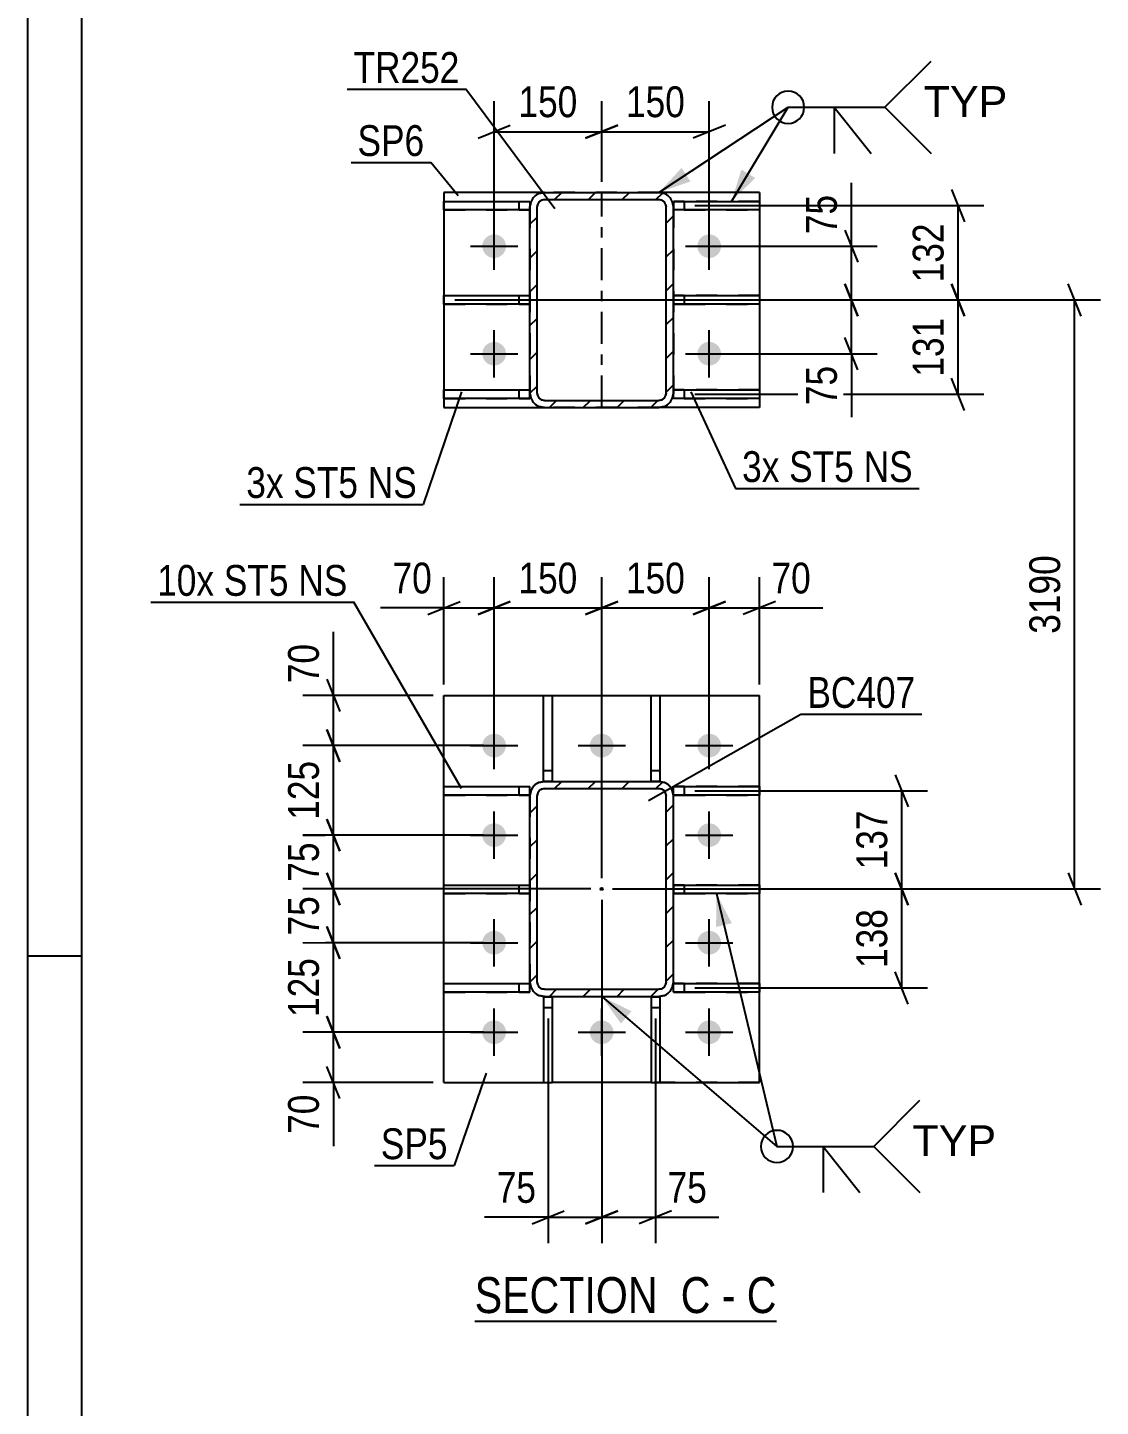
# Model space of a CAD drawing. Header units: millimetres. Extents: x 0 to 841, y 0 to 594.
# Drawn here: x 0 to 99.8, y 256.1 to 384.4 of the extents above; entities that cross this region are included whole.
import ezdxf

# ---------------------------------------------------------------- set-up
doc = ezdxf.new("R2010")
doc.units = ezdxf.units.MM
doc.linetypes.add('DXK_LINE_DOT2', pattern=[3.9198, 1.9599, -1.9599])
doc.linetypes.add('DXK_LINE_DOT3', pattern=[5.9187, 2.979, -0.9799, 0.9799, -0.9799])
doc.styles.add('Arial', font='ARIAL.TTF', dxfattribs={"height": 0.2})
doc.styles.add('Arial Narrow', font='ARIALN.TTF', dxfattribs={"height": 0.2})

# ---------------------------------------------------------------- blocks, each defined once
blk = doc.blocks.new('Unknown-122615941-1135')
at = {"color": 5, "linetype": 'Continuous'}
for p, q in [((0, 594), (0, 0)), ((5, 589), (5, 5)), ((5, 298), (0, 298))]:
    blk.add_line(p, q, dxfattribs=at)
blk = doc.blocks.new('Unknown-122615941-14 - 3399')
at = {"color": 6, "linetype": 'Continuous'}
blk.add_line((41.58, 264.07), (69.65, 264.07), dxfattribs=at)
at = {"color": 0, "linetype": 'Continuous'}
for points in [[(59.69, 264.82), (59.69, 268.32), (41.58, 268.32), (41.58, 264.82)], [(63.5, 264.82), (63.5, 268.32), (60.74, 268.32), (60.74, 264.82)], [(65.83, 264.82), (65.83, 268.32), (64.55, 268.32), (64.55, 264.82)], [(69.65, 264.82), (69.65, 268.32), (66.88, 268.32), (66.88, 264.82)]]:
    blk.add_wipeout(points, dxfattribs=at)
at = {"color": 7, "linetype": 'Continuous', "style": 'Arial Narrow'}
for s, p in [('SECTION ', (41.58, 264.82)), ('C', (60.74, 264.82)), ('C', (66.88, 264.82)), ('-', (64.55, 264.82))]:
    blk.add_text(s, height=3.34, dxfattribs=at).set_placement(p)
blk = doc.blocks.new('Part-122615941-3425 - 3399')
at = {"color": 2, "linetype": 'Continuous'}
for p, q in [((60.06, 295.45), (60.06, 295.45)), ((60.06, 295.45), (68.06, 295.45)), ((60.06, 294.65), (60.06, 295.45)), ((68.06, 295.45), (68.06, 294.65)), ((68.06, 294.65), (60.06, 294.65))]:
    blk.add_line(p, q, dxfattribs=at)
at = {"color": 7, "linetype": 'DXK_LINE_DOT2'}
for p, q in [((61.06, 295.45), (60.06, 295.45)), ((68.06, 295.45), (61.06, 295.45)), ((61.06, 295.45), (61.06, 294.65)), ((60.06, 294.65), (60.06, 294.65)), ((60.06, 294.65), (61.06, 294.65)), ((61.06, 294.65), (68.06, 294.65))]:
    blk.add_line(p, q, dxfattribs=at)
blk = doc.blocks.new('Part-122615941-3539 - 3399')
at = {"color": 2, "linetype": 'Continuous'}
for p, q in [((47.99, 322.26), (48.79, 322.26)), ((47.99, 314.26), (47.99, 322.26)), ((48.79, 322.26), (48.79, 314.26)), ((47.99, 314.26), (48.06, 314.26)), ((47.99, 314.26), (47.99, 314.26))]:
    blk.add_line(p, q, dxfattribs=at)
at = {"color": 7, "linetype": 'DXK_LINE_DOT2'}
for p, q in [((47.99, 315.26), (48.79, 315.26)), ((48.79, 314.26), (47.99, 314.26)), ((47.99, 314.26), (47.99, 314.26)), ((48.06, 314.26), (48.79, 314.26)), ((48.79, 314.26), (48.79, 314.26)), ((48.79, 314.26), (48.79, 314.26))]:
    blk.add_line(p, q, dxfattribs=at)
blk = doc.blocks.new('Part-122615941-3475 - 3399')
at = {"color": 2, "linetype": 'Continuous'}
for p, q in [((47.99, 294.22), (47.99, 294.22)), ((47.99, 294.22), (47.99, 286.22)), ((47.99, 294.22), (48.79, 294.22)), ((48.79, 294.22), (48.79, 294.22)), ((48.79, 294.22), (48.79, 286.22)), ((48.79, 286.22), (47.99, 286.22))]:
    blk.add_line(p, q, dxfattribs=at)
at = {"color": 7, "linetype": 'DXK_LINE_DOT2'}
for p, q in [((47.99, 294.22), (48.79, 294.22)), ((47.99, 293.22), (48.79, 293.22))]:
    blk.add_line(p, q, dxfattribs=at)
blk = doc.blocks.new('Part-122615941-3420 - 3399')
at = {"color": 2, "linetype": 'Continuous'}
for p, q in [((60.06, 304.62), (68.06, 304.62)), ((68.06, 304.62), (68.06, 303.82)), ((68.06, 303.82), (60.06, 303.82))]:
    blk.add_line(p, q, dxfattribs=at)
at = {"color": 7, "linetype": 'DXK_LINE_DOT2'}
for p, q in [((61.06, 304.62), (60.06, 304.62)), ((60.06, 304.62), (60.06, 304.62)), ((60.06, 304.62), (60.06, 303.82)), ((68.06, 304.62), (61.06, 304.62)), ((61.06, 304.62), (61.06, 303.82)), ((60.06, 303.82), (61.06, 303.82)), ((61.06, 303.82), (68.06, 303.82))]:
    blk.add_line(p, q, dxfattribs=at)
blk = doc.blocks.new('Part-122615941-3470 - 3399')
at = {"color": 2, "linetype": 'Continuous'}
for p, q in [((38.72, 303.82), (38.72, 304.62)), ((38.72, 304.62), (46.72, 304.62)), ((46.72, 303.82), (38.72, 303.82))]:
    blk.add_line(p, q, dxfattribs=at)
at = {"color": 7, "linetype": 'DXK_LINE_DOT2'}
for p, q in [((38.72, 304.62), (45.72, 304.62)), ((45.72, 303.82), (45.72, 304.62)), ((45.72, 304.62), (46.72, 304.62)), ((46.72, 303.82), (46.72, 304.62)), ((38.72, 303.82), (45.72, 303.82)), ((45.72, 303.82), (46.72, 303.82)), ((46.72, 303.82), (46.72, 303.82))]:
    blk.add_line(p, q, dxfattribs=at)
blk = doc.blocks.new('Part-122615941-3410 - 3399')
at = {"linetype": 'Continuous'}
h = blk.add_hatch(dxfattribs=at)
h.set_pattern_fill('', scale=0.7, style=0, pattern_type=0)
h.set_pattern_definition([(45, (46.7244, 350.3612), (-1.57154, 1.57154), [])])
h.paths.add_polyline_path([(46.72, 367.69), (46.72, 350.36), (46.83, 349.85), (47.11, 349.42), (47.55, 349.13), (48.06, 349.03), (58.72, 349.03), (59.23, 349.13), (59.67, 349.42), (59.96, 349.85), (60.06, 350.36), (60.06, 367.69), (59.96, 368.2), (59.67, 368.64), (59.23, 368.93), (58.72, 369.03), (48.06, 369.03), (47.55, 368.93), (47.11, 368.64), (46.83, 368.2)])
h.paths.add_polyline_path([(47.59, 368.17), (47.8, 368.31), (48.06, 368.36), (58.72, 368.36), (58.98, 368.31), (59.2, 368.17), (59.34, 367.95), (59.39, 367.69), (59.39, 350.36), (59.34, 350.11), (59.2, 349.89), (58.98, 349.75), (58.72, 349.69), (48.06, 349.69), (47.8, 349.75), (47.59, 349.89), (47.44, 350.11), (47.39, 350.36), (47.39, 367.69), (47.44, 367.95)])
at = {"color": 7, "linetype": 'DXK_LINE_DOT2'}
for p, q in [((46.72, 367.69), (46.83, 368.2)), ((47.55, 368.93), (48.06, 369.03)), ((48.06, 368.36), (47.8, 368.31)), ((48.06, 369.03), (58.72, 369.03)), ((48.06, 368.36), (58.72, 368.36)), ((58.72, 369.03), (59.23, 368.93)), ((58.98, 368.31), (58.72, 368.36)), ((59.96, 368.2), (60.06, 367.69)), ((46.72, 367.69), (46.72, 350.36)), ((47.44, 367.95), (47.39, 367.69)), ((47.39, 350.36), (47.39, 367.69)), ((59.39, 367.69), (59.34, 367.95)), ((59.39, 350.36), (59.39, 367.69)), ((60.06, 367.69), (60.06, 350.36)), ((46.83, 349.85), (46.72, 350.36)), ((47.39, 350.36), (47.44, 350.11)), ((59.34, 350.11), (59.39, 350.36)), ((60.06, 350.36), (59.96, 349.85)), ((48.06, 349.03), (47.55, 349.13)), ((47.8, 349.75), (48.06, 349.69)), ((48.06, 349.69), (58.72, 349.69)), ((48.06, 349.03), (58.72, 349.03)), ((58.72, 349.69), (58.98, 349.75)), ((59.23, 349.13), (58.72, 349.03))]:
    blk.add_line(p, q, dxfattribs=at)
at = {"color": 2, "linetype": 'Continuous'}
for p, q in [((46.83, 368.2), (46.72, 367.69)), ((48.06, 369.03), (47.55, 368.93)), ((47.8, 368.31), (48.06, 368.36)), ((48.06, 369.03), (58.72, 369.03)), ((48.06, 368.36), (58.72, 368.36)), ((59.23, 368.93), (58.72, 369.03)), ((58.72, 368.36), (58.98, 368.31)), ((60.06, 367.69), (59.96, 368.2)), ((46.72, 350.36), (46.72, 367.69)), ((47.39, 367.69), (47.44, 367.95)), ((47.39, 350.36), (47.39, 367.69)), ((59.34, 367.95), (59.39, 367.69)), ((59.39, 350.36), (59.39, 367.69)), ((60.06, 350.36), (60.06, 367.69)), ((46.72, 350.36), (46.83, 349.85)), ((47.44, 350.11), (47.39, 350.36)), ((59.39, 350.36), (59.34, 350.11)), ((59.96, 349.85), (60.06, 350.36)), ((47.55, 349.13), (48.06, 349.03)), ((48.06, 349.69), (47.8, 349.75)), ((48.06, 349.69), (58.72, 349.69)), ((48.06, 349.03), (58.72, 349.03)), ((58.98, 349.75), (58.72, 349.69)), ((58.72, 349.03), (59.23, 349.13))]:
    blk.add_line(p, q, dxfattribs=at)
at = {"color": 7, "linetype": 'DXK_LINE_DOT3'}
for p, q in [((53.39, 349.03), (53.39, 369.03)), ((43.39, 359.03), (63.39, 359.03))]:
    blk.add_line(p, q, dxfattribs=at)
at = {"color": 7, "linetype": 'DXK_LINE_DOT2'}
for centre, radius, start, end in [((48.06, 367.69), 1.33, 112.5, 157.5), ((48.06, 367.69), 0.667, 112.5, 157.5), ((58.72, 367.69), 0.667, 22.5, 67.5), ((58.72, 367.69), 1.33, 22.5, 67.5), ((48.06, 350.36), 0.667, 202.5, 247.5), ((58.72, 350.36), 0.667, 292.5, 337.5), ((48.06, 350.36), 1.33, 202.5, 247.5), ((58.72, 350.36), 1.33, 292.5, 337.5)]:
    blk.add_arc(centre, radius, start, end, dxfattribs=at)
at = {"color": 2, "linetype": 'Continuous'}
for centre, radius, start, end in [((48.06, 367.69), 1.33, 112.5, 157.5), ((48.06, 367.69), 0.667, 112.5, 157.5), ((58.72, 367.69), 0.667, 22.5, 67.5), ((58.72, 367.69), 1.33, 22.5, 67.5), ((48.06, 350.36), 0.667, 202.5, 247.5), ((58.72, 350.36), 0.667, 292.5, 337.5), ((48.06, 350.36), 1.33, 202.5, 247.5), ((58.72, 350.36), 1.33, 292.5, 337.5)]:
    blk.add_arc(centre, radius, start, end, dxfattribs=at)
blk = doc.blocks.new('Part-122615941-3415 - 3399')
at = {"linetype": 'Continuous'}
h = blk.add_hatch(dxfattribs=at)
h.set_pattern_fill('', scale=0.7, style=0, pattern_type=0)
h.set_pattern_definition([(45, (46.7244, 295.5947), (-1.57154, 1.57154), [])])
h.paths.add_polyline_path([(46.72, 312.93), (46.72, 295.59), (46.83, 295.08), (47.11, 294.65), (47.55, 294.36), (48.06, 294.26), (58.72, 294.26), (59.23, 294.36), (59.67, 294.65), (59.96, 295.08), (60.06, 295.59), (60.06, 312.93), (59.96, 313.44), (59.67, 313.87), (59.23, 314.16), (58.72, 314.26), (48.06, 314.26), (47.55, 314.16), (47.11, 313.87), (46.83, 313.44)])
h.paths.add_polyline_path([(47.59, 313.4), (47.8, 313.54), (48.06, 313.59), (58.72, 313.59), (58.98, 313.54), (59.2, 313.4), (59.34, 313.18), (59.39, 312.93), (59.39, 295.59), (59.34, 295.34), (59.2, 295.12), (58.98, 294.98), (58.72, 294.93), (48.06, 294.93), (47.8, 294.98), (47.59, 295.12), (47.44, 295.34), (47.39, 295.59), (47.39, 312.93), (47.44, 313.18)])
blk.add_hatch(color=30, dxfattribs=at).paths.add_polyline_path([(53.39, 304.16, -1), (53.39, 304.36, -1)])
at = {"color": 7, "linetype": 'DXK_LINE_DOT2'}
for p, q in [((47.55, 314.16), (48.06, 314.26)), ((48.06, 314.26), (58.72, 314.26)), ((58.72, 314.26), (59.23, 314.16)), ((46.72, 312.93), (46.83, 313.44)), ((46.72, 312.93), (46.72, 295.59)), ((47.44, 313.18), (47.39, 312.93)), ((47.39, 295.59), (47.39, 312.93)), ((48.06, 313.59), (47.8, 313.54)), ((48.06, 313.59), (58.72, 313.59)), ((58.98, 313.54), (58.72, 313.59)), ((59.39, 312.93), (59.34, 313.18)), ((59.39, 295.59), (59.39, 312.93)), ((59.96, 313.44), (60.06, 312.93)), ((60.06, 295.59), (60.06, 312.93)), ((46.83, 295.08), (46.72, 295.59)), ((47.39, 295.59), (47.44, 295.34)), ((47.8, 294.98), (48.06, 294.93)), ((48.06, 294.93), (58.72, 294.93)), ((58.72, 294.93), (58.98, 294.98)), ((59.34, 295.34), (59.39, 295.59)), ((60.06, 295.59), (59.96, 295.08)), ((48.06, 294.26), (47.55, 294.36)), ((48.06, 294.26), (58.72, 294.26)), ((59.23, 294.36), (58.72, 294.26))]:
    blk.add_line(p, q, dxfattribs=at)
at = {"color": 2, "linetype": 'Continuous'}
for p, q in [((48.06, 314.26), (47.55, 314.16)), ((48.06, 314.26), (48.06, 314.26)), ((48.06, 314.26), (58.72, 314.26)), ((58.72, 314.26), (58.72, 314.26)), ((59.23, 314.16), (58.72, 314.26)), ((46.83, 313.44), (46.72, 312.93)), ((46.72, 312.93), (46.72, 312.93)), ((46.72, 295.59), (46.72, 312.93)), ((47.39, 312.93), (47.44, 313.18)), ((47.39, 312.93), (47.39, 312.93)), ((47.39, 295.59), (47.39, 312.93)), ((47.8, 313.54), (48.06, 313.59)), ((48.06, 313.59), (48.06, 313.59)), ((48.06, 313.59), (58.72, 313.59)), ((58.72, 313.59), (58.72, 313.59)), ((58.72, 313.59), (58.98, 313.54)), ((59.34, 313.18), (59.39, 312.93)), ((59.39, 312.93), (59.39, 312.93)), ((59.39, 295.59), (59.39, 312.93)), ((60.06, 312.93), (59.96, 313.44)), ((60.06, 312.93), (60.06, 312.93)), ((60.06, 295.59), (60.06, 312.93)), ((46.72, 295.59), (46.72, 295.59)), ((46.72, 295.59), (46.83, 295.08)), ((47.39, 295.59), (47.39, 295.59)), ((47.44, 295.34), (47.39, 295.59)), ((48.06, 294.93), (47.8, 294.98)), ((48.06, 294.93), (48.06, 294.93)), ((48.06, 294.93), (58.72, 294.93)), ((58.98, 294.98), (58.72, 294.93)), ((58.72, 294.93), (58.72, 294.93)), ((59.39, 295.59), (59.34, 295.34)), ((59.39, 295.59), (59.39, 295.59)), ((59.96, 295.08), (60.06, 295.59)), ((60.06, 295.59), (60.06, 295.59)), ((47.55, 294.36), (48.06, 294.26)), ((48.06, 294.26), (48.06, 294.26)), ((48.06, 294.26), (58.72, 294.26)), ((58.72, 294.26), (59.23, 294.36)), ((58.72, 294.26), (58.72, 294.26))]:
    blk.add_line(p, q, dxfattribs=at)
at = {"color": 7, "linetype": 'DXK_LINE_DOT3'}
blk.add_line((53.39, 304.26), (53.39, 304.26), dxfattribs=at)
at = {"color": 30, "linetype": 'DXK_LINE_DOT3'}
blk.add_line((53.39, 304.26), (53.39, 304.26), dxfattribs=at)
at = {"color": 30, "linetype": 'Continuous'}
blk.add_circle((53.39, 304.26), 0.1, dxfattribs=at)
at = {"color": 7, "linetype": 'DXK_LINE_DOT2'}
for centre, radius, start, end in [((48.06, 312.93), 1.33, 112.5, 157.5), ((58.72, 312.93), 1.33, 22.5, 67.5), ((48.06, 312.93), 0.667, 112.5, 157.5), ((58.72, 312.93), 0.667, 22.5, 67.5), ((48.06, 295.59), 1.33, 202.5, 247.5), ((48.06, 295.59), 0.667, 202.5, 247.5), ((58.72, 295.59), 0.667, 292.5, 337.5), ((58.72, 295.59), 1.33, 292.5, 337.5)]:
    blk.add_arc(centre, radius, start, end, dxfattribs=at)
at = {"color": 2, "linetype": 'Continuous'}
for centre, radius, start, end in [((48.06, 312.93), 1.33, 112.5, 157.5), ((58.72, 312.93), 1.33, 22.5, 67.5), ((48.06, 312.93), 0.667, 112.5, 157.5), ((58.72, 312.93), 0.667, 22.5, 67.5), ((48.06, 295.59), 1.33, 202.5, 247.5), ((48.06, 295.59), 0.667, 202.5, 247.5), ((58.72, 295.59), 0.667, 292.5, 337.5), ((58.72, 295.59), 1.33, 292.5, 337.5)]:
    blk.add_arc(centre, radius, start, end, dxfattribs=at)
blk = doc.blocks.new('Part-122615941-3436 - 3399')
at = {"color": 2, "linetype": 'Continuous'}
for p, q in [((38.72, 286.26), (38.72, 322.26)), ((38.72, 322.26), (68.06, 322.26)), ((68.06, 286.26), (68.06, 322.26)), ((38.72, 286.26), (47.99, 286.26)), ((57.99, 286.26), (48.79, 286.26)), ((58.79, 286.26), (68.06, 286.26))]:
    blk.add_line(p, q, dxfattribs=at)
at = {"color": 7, "linetype": 'DXK_LINE_DOT2'}
for p, q in [((47.99, 286.26), (48.79, 286.26)), ((68.06, 286.26), (57.99, 286.26))]:
    blk.add_line(p, q, dxfattribs=at)
blk = doc.blocks.new('Part-122615941-3441 - 3399')
at = {"color": 2, "linetype": 'Continuous'}
for p, q in [((48.06, 369.03), (38.72, 369.03)), ((38.72, 369.03), (38.72, 349.03)), ((68.06, 369.03), (58.72, 369.03)), ((68.06, 369.03), (68.06, 349.03)), ((38.72, 349.03), (48.06, 349.03)), ((68.06, 349.03), (58.72, 349.03))]:
    blk.add_line(p, q, dxfattribs=at)
at = {"color": 7, "linetype": 'DXK_LINE_DOT2'}
for p, q in [((58.72, 369.03), (48.06, 369.03)), ((58.72, 349.03), (48.06, 349.03))]:
    blk.add_line(p, q, dxfattribs=at)
blk = doc.blocks.new('Part-122615941-3465 - 3399')
at = {"color": 2, "linetype": 'Continuous'}
for p, q in [((60.06, 313.78), (60.06, 313.78)), ((60.06, 313.78), (68.06, 313.78)), ((60.06, 312.98), (60.06, 313.78)), ((68.06, 312.98), (60.06, 312.98)), ((68.06, 313.78), (68.06, 312.98))]:
    blk.add_line(p, q, dxfattribs=at)
at = {"color": 7, "linetype": 'DXK_LINE_DOT2'}
for p, q in [((61.06, 313.78), (60.06, 313.78)), ((60.06, 312.98), (60.06, 312.98)), ((60.06, 312.98), (61.06, 312.98)), ((68.06, 313.78), (61.06, 313.78)), ((61.06, 313.78), (61.06, 312.98)), ((61.06, 312.98), (68.06, 312.98))]:
    blk.add_line(p, q, dxfattribs=at)
blk = doc.blocks.new('Part-122615941-3544 - 3399')
at = {"color": 2, "linetype": 'Continuous'}
for p, q in [((57.99, 322.26), (58.79, 322.26)), ((57.99, 314.26), (57.99, 322.26)), ((58.79, 322.26), (58.79, 314.26)), ((58.79, 314.26), (58.72, 314.26)), ((58.79, 314.26), (58.79, 314.26))]:
    blk.add_line(p, q, dxfattribs=at)
at = {"color": 7, "linetype": 'DXK_LINE_DOT2'}
for p, q in [((57.99, 315.26), (58.79, 315.26)), ((58.72, 314.26), (57.99, 314.26)), ((58.79, 314.26), (57.99, 314.26)), ((57.99, 314.26), (57.99, 314.26)), ((57.99, 314.26), (57.99, 314.26)), ((58.79, 314.26), (58.79, 314.26))]:
    blk.add_line(p, q, dxfattribs=at)
blk = doc.blocks.new('Part-122615941-3480 - 3399')
at = {"color": 2, "linetype": 'Continuous'}
for p, q in [((57.99, 294.22), (57.99, 294.22)), ((57.99, 294.22), (57.99, 286.22)), ((57.99, 294.22), (58.79, 294.22)), ((58.79, 294.22), (58.79, 294.22)), ((58.79, 294.22), (58.79, 286.22)), ((58.79, 286.22), (57.99, 286.22))]:
    blk.add_line(p, q, dxfattribs=at)
at = {"color": 7, "linetype": 'DXK_LINE_DOT2'}
for p, q in [((57.99, 294.22), (58.79, 294.22)), ((57.99, 293.22), (58.79, 293.22))]:
    blk.add_line(p, q, dxfattribs=at)
blk = doc.blocks.new('Part-122615941-3554 - 3399')
at = {"color": 2, "linetype": 'Continuous'}
for p, q in [((38.72, 312.98), (38.72, 313.78)), ((38.72, 313.78), (46.72, 313.78)), ((46.72, 312.98), (38.72, 312.98)), ((46.72, 312.98), (46.72, 313.78)), ((46.72, 312.98), (46.72, 312.98))]:
    blk.add_line(p, q, dxfattribs=at)
at = {"color": 7, "linetype": 'DXK_LINE_DOT2'}
for p, q in [((38.72, 313.78), (45.72, 313.78)), ((38.72, 312.98), (45.72, 312.98)), ((45.72, 312.98), (45.72, 313.78)), ((45.72, 313.78), (46.72, 313.78)), ((45.72, 312.98), (46.72, 312.98)), ((46.72, 312.98), (46.72, 312.98))]:
    blk.add_line(p, q, dxfattribs=at)
blk = doc.blocks.new('Bolt-122615941-3490 - 3399')
at = {"linetype": 'Continuous'}
for points in [[(42.29, 317.59, -1), (44.49, 317.59, -1)], [(52.29, 317.59, -1), (54.49, 317.59, -1)], [(62.29, 317.59, -1), (64.49, 317.59, -1)], [(42.29, 309.26, -1), (44.49, 309.26, -1)], [(62.29, 309.26, -1), (64.49, 309.26, -1)], [(42.29, 299.26, -1), (44.49, 299.26, -1)], [(62.29, 299.26, -1), (64.49, 299.26, -1)], [(42.29, 290.93, -1), (44.49, 290.93, -1)], [(52.29, 290.93, -1), (54.49, 290.93, -1)], [(62.29, 290.93, -1), (64.49, 290.93, -1)]]:
    blk.add_hatch(color=1, dxfattribs=at).paths.add_polyline_path(points)
at = {"color": 1, "linetype": 'Continuous'}
for p, q in [((43.39, 315.39), (43.39, 319.79)), ((53.39, 315.39), (53.39, 319.79)), ((63.39, 315.39), (63.39, 319.79)), ((41.19, 317.59), (45.59, 317.59)), ((51.19, 317.59), (55.59, 317.59)), ((61.19, 317.59), (65.59, 317.59)), ((43.39, 307.06), (43.39, 311.46)), ((63.39, 307.06), (63.39, 311.46)), ((41.19, 309.26), (45.59, 309.26)), ((61.19, 309.26), (65.59, 309.26)), ((43.39, 297.06), (43.39, 301.46)), ((63.39, 297.06), (63.39, 301.46)), ((41.19, 299.26), (45.59, 299.26)), ((61.19, 299.26), (65.59, 299.26)), ((43.39, 288.73), (43.39, 293.13)), ((53.39, 288.73), (53.39, 293.13)), ((63.39, 288.73), (63.39, 293.13)), ((41.19, 290.93), (45.59, 290.93)), ((51.19, 290.93), (55.59, 290.93)), ((61.19, 290.93), (65.59, 290.93))]:
    blk.add_line(p, q, dxfattribs=at)
blk = doc.blocks.new('Bolt-122615941-3491 - 3399')
at = {"linetype": 'Continuous'}
for points in [[(42.29, 364.03, -1), (44.49, 364.03, -1)], [(62.29, 364.03, -1), (64.49, 364.03, -1)], [(42.29, 354.03, -1), (44.49, 354.03, -1)], [(62.29, 354.03, -1), (64.49, 354.03, -1)]]:
    blk.add_hatch(color=1, dxfattribs=at).paths.add_polyline_path(points)
at = {"color": 1, "linetype": 'Continuous'}
for p, q in [((43.39, 361.83), (43.39, 366.23)), ((63.39, 361.83), (63.39, 366.23)), ((41.19, 364.03), (45.59, 364.03)), ((61.19, 364.03), (65.59, 364.03)), ((43.39, 351.83), (43.39, 356.23)), ((63.39, 351.83), (63.39, 356.23)), ((41.19, 354.03), (45.59, 354.03)), ((61.19, 354.03), (65.59, 354.03))]:
    blk.add_line(p, q, dxfattribs=at)
blk = doc.blocks.new('Part-122615941-3498 - 3399')
at = {"color": 2, "linetype": 'Continuous'}
for p, q in [((60.06, 350.66), (68.06, 350.66)), ((60.06, 349.86), (60.06, 350.36)), ((68.06, 350.66), (68.06, 349.86)), ((68.06, 349.86), (60.06, 349.86))]:
    blk.add_line(p, q, dxfattribs=at)
at = {"color": 7, "linetype": 'DXK_LINE_DOT2'}
for p, q in [((61.06, 350.66), (60.06, 350.66)), ((60.06, 350.66), (60.06, 350.66)), ((60.06, 350.36), (60.06, 350.66)), ((68.06, 350.66), (61.06, 350.66)), ((61.06, 350.66), (61.06, 349.86)), ((61.06, 349.86), (60.06, 349.86)), ((61.06, 349.86), (68.06, 349.86))]:
    blk.add_line(p, q, dxfattribs=at)
blk = doc.blocks.new('Part-122615941-3503 - 3399')
at = {"color": 2, "linetype": 'Continuous'}
for p, q in [((60.06, 368.2), (60.06, 368.2)), ((60.06, 368.2), (68.06, 368.2)), ((60.06, 368.2), (60.06, 367.69)), ((68.06, 368.2), (68.06, 367.4)), ((68.06, 367.4), (60.06, 367.4))]:
    blk.add_line(p, q, dxfattribs=at)
at = {"color": 7, "linetype": 'DXK_LINE_DOT2'}
for p, q in [((61.06, 368.2), (60.06, 368.2)), ((68.06, 368.2), (61.06, 368.2)), ((61.06, 368.2), (61.06, 367.4)), ((60.06, 367.4), (60.06, 367.69)), ((61.06, 367.4), (60.06, 367.4)), ((61.06, 367.4), (68.06, 367.4))]:
    blk.add_line(p, q, dxfattribs=at)
blk = doc.blocks.new('Part-122615941-3508 - 3399')
at = {"color": 2, "linetype": 'Continuous'}
for p, q in [((60.06, 359.43), (68.06, 359.43)), ((68.06, 359.43), (68.06, 358.63)), ((68.06, 358.63), (60.06, 358.63))]:
    blk.add_line(p, q, dxfattribs=at)
at = {"color": 7, "linetype": 'DXK_LINE_DOT2'}
for p, q in [((61.06, 359.43), (60.06, 359.43)), ((60.06, 359.43), (60.06, 359.43)), ((60.06, 359.43), (60.06, 358.63)), ((68.06, 359.43), (61.06, 359.43)), ((61.06, 359.43), (61.06, 358.63)), ((60.06, 358.63), (61.06, 358.63)), ((61.06, 358.63), (68.06, 358.63))]:
    blk.add_line(p, q, dxfattribs=at)
blk = doc.blocks.new('Part-122615941-3513 - 3399')
at = {"color": 2, "linetype": 'Continuous'}
for p, q in [((38.72, 349.86), (38.72, 350.66)), ((38.72, 350.66), (46.72, 350.66)), ((46.72, 349.86), (46.72, 350.36)), ((46.72, 349.86), (38.72, 349.86)), ((46.72, 349.86), (46.72, 349.86))]:
    blk.add_line(p, q, dxfattribs=at)
at = {"color": 7, "linetype": 'DXK_LINE_DOT2'}
for p, q in [((38.72, 350.66), (45.72, 350.66)), ((45.72, 349.86), (45.72, 350.66)), ((45.72, 350.66), (46.72, 350.66)), ((46.72, 350.36), (46.72, 350.66)), ((38.72, 349.86), (45.72, 349.86)), ((45.72, 349.86), (46.72, 349.86)), ((46.72, 349.86), (46.72, 349.86))]:
    blk.add_line(p, q, dxfattribs=at)
blk = doc.blocks.new('Part-122615941-3518 - 3399')
at = {"color": 2, "linetype": 'Continuous'}
for p, q in [((38.72, 367.4), (38.72, 368.2)), ((38.72, 368.2), (46.72, 368.2)), ((46.72, 368.2), (46.72, 367.69)), ((46.72, 367.4), (38.72, 367.4))]:
    blk.add_line(p, q, dxfattribs=at)
at = {"color": 7, "linetype": 'DXK_LINE_DOT2'}
for p, q in [((38.72, 368.2), (45.72, 368.2)), ((45.72, 367.4), (45.72, 368.2)), ((45.72, 368.2), (46.72, 368.2)), ((38.72, 367.4), (45.72, 367.4)), ((45.72, 367.4), (46.72, 367.4)), ((46.72, 367.69), (46.72, 367.4)), ((46.72, 367.4), (46.72, 367.4))]:
    blk.add_line(p, q, dxfattribs=at)
blk = doc.blocks.new('Part-122615941-3523 - 3399')
at = {"color": 2, "linetype": 'Continuous'}
for p, q in [((38.72, 358.63), (38.72, 359.43)), ((38.72, 359.43), (46.72, 359.43)), ((46.72, 358.63), (38.72, 358.63))]:
    blk.add_line(p, q, dxfattribs=at)
at = {"color": 7, "linetype": 'DXK_LINE_DOT2'}
for p, q in [((38.72, 359.43), (45.72, 359.43)), ((45.72, 358.63), (45.72, 359.43)), ((45.72, 359.43), (46.72, 359.43)), ((46.72, 359.43), (46.72, 358.63)), ((38.72, 358.63), (45.72, 358.63)), ((45.72, 358.63), (46.72, 358.63)), ((46.72, 358.63), (46.72, 358.63))]:
    blk.add_line(p, q, dxfattribs=at)
blk = doc.blocks.new('Part-122615941-3549 - 3399')
at = {"color": 2, "linetype": 'Continuous'}
for p, q in [((38.72, 294.65), (38.72, 295.45)), ((38.72, 295.45), (46.72, 295.45)), ((46.72, 294.65), (46.72, 295.45)), ((46.72, 294.65), (38.72, 294.65)), ((46.72, 294.65), (46.72, 294.65))]:
    blk.add_line(p, q, dxfattribs=at)
at = {"color": 7, "linetype": 'DXK_LINE_DOT2'}
for p, q in [((38.72, 295.45), (45.72, 295.45)), ((45.72, 294.65), (45.72, 295.45)), ((45.72, 295.45), (46.72, 295.45)), ((38.72, 294.65), (45.72, 294.65)), ((45.72, 294.65), (46.72, 294.65)), ((46.72, 294.65), (46.72, 294.65))]:
    blk.add_line(p, q, dxfattribs=at)
blk = doc.blocks.new('StraightDimension-122615941-3670 - 3399')
at = {"color": 7, "linetype": 'Continuous'}
for p, q in [((76.61, 364.03), (76.61, 369.93)), ((76.61, 364.03), (76.61, 369.93)), ((76.01, 365.53), (77.21, 362.53)), ((64.39, 364.03), (79.01, 364.03)), ((76.61, 359.03), (76.61, 364.03)), ((77.21, 357.53), (76.01, 360.53)), ((47.72, 359.03), (79.01, 359.03))]:
    blk.add_line(p, q, dxfattribs=at)
at = {"color": 0}
blk.add_wipeout([(75.86, 369.41), (71.66, 369.41), (71.66, 364.55), (75.86, 364.55)], dxfattribs=at)
at = {"color": 3, "style": 'Arial Narrow'}
blk.add_text('75', height=2.863, rotation=90.0002, dxfattribs=at).set_placement((75.26, 365.15))
blk = doc.blocks.new('StraightDimension-122615941-3693 - 3399')
at = {"color": 7, "linetype": 'Continuous'}
for p, q in [((63.39, 318.59), (63.39, 333.24)), ((68.06, 323.26), (68.06, 333.24)), ((61.89, 329.79), (64.89, 330.99)), ((69.56, 330.99), (66.56, 329.79)), ((63.39, 330.39), (68.06, 330.39)), ((68.06, 330.39), (73.96, 330.39)), ((68.06, 330.39), (73.96, 330.39))]:
    blk.add_line(p, q, dxfattribs=at)
at = {"color": 0}
blk.add_wipeout([(73.44, 331.14), (73.44, 335.34), (68.58, 335.34), (68.58, 331.14)], dxfattribs=at)
at = {"color": 3, "style": 'Arial Narrow'}
blk.add_text('70', height=2.863, dxfattribs=at).set_placement((69.18, 331.74))
blk = doc.blocks.new('StraightDimension-122615941-3645 - 3399')
at = {"color": 7, "linetype": 'Continuous'}
for p, q in [((53.39, 370.03), (53.39, 377.53)), ((63.39, 365.03), (63.39, 377.53)), ((51.89, 374.08), (54.89, 375.28)), ((53.39, 374.68), (63.39, 374.68)), ((64.89, 375.28), (61.89, 374.08))]:
    blk.add_line(p, q, dxfattribs=at)
at = {"color": 0}
blk.add_wipeout([(61.73, 375.43), (61.73, 379.63), (55.05, 379.63), (55.05, 375.43)], dxfattribs=at)
at = {"color": 3, "style": 'Arial Narrow'}
blk.add_text('150', height=2.863, dxfattribs=at).set_placement((55.65, 376.03))
blk = doc.blocks.new('StraightDimension-122615941-6298 - 3399')
at = {"color": 7, "linetype": 'Continuous'}
for p, q in [((27.84, 300.76), (29.04, 297.76)), ((42.39, 299.26), (25.59, 299.26)), ((28.44, 290.93), (28.44, 299.26)), ((29.04, 289.43), (27.84, 292.43)), ((42.39, 290.93), (25.59, 290.93))]:
    blk.add_line(p, q, dxfattribs=at)
at = {"color": 0}
blk.add_wipeout([(27.69, 298.44), (23.49, 298.44), (23.49, 291.75), (27.69, 291.75)], dxfattribs=at)
at = {"color": 3, "style": 'Arial Narrow'}
blk.add_text('125', height=2.863, rotation=90.0002, dxfattribs=at).set_placement((27.09, 292.35))
blk = doc.blocks.new('StraightDimension-122615941-6294 - 3399')
at = {"color": 7, "linetype": 'Continuous'}
for p, q in [((28.44, 322.26), (28.44, 328.17)), ((28.44, 322.26), (28.44, 328.17)), ((27.84, 323.76), (29.04, 320.76)), ((37.72, 322.26), (25.59, 322.26)), ((28.44, 317.59), (28.44, 322.26)), ((29.04, 316.09), (27.84, 319.09)), ((42.39, 317.59), (25.59, 317.59))]:
    blk.add_line(p, q, dxfattribs=at)
at = {"color": 0}
blk.add_wipeout([(27.69, 327.64), (23.49, 327.64), (23.49, 322.79), (27.69, 322.79)], dxfattribs=at)
at = {"color": 3, "style": 'Arial Narrow'}
blk.add_text('70', height=2.863, rotation=90.0002, dxfattribs=at).set_placement((27.09, 323.39))
blk = doc.blocks.new('StraightDimension-122615941-6296 - 3399')
at = {"color": 7, "linetype": 'Continuous'}
for p, q in [((27.84, 310.76), (29.04, 307.76)), ((42.39, 309.26), (25.59, 309.26)), ((28.44, 304.26), (28.44, 309.26)), ((29.04, 302.76), (27.84, 305.76)), ((52.39, 304.26), (25.59, 304.26))]:
    blk.add_line(p, q, dxfattribs=at)
at = {"color": 0}
blk.add_wipeout([(27.69, 309.19), (23.49, 309.19), (23.49, 304.33), (27.69, 304.33)], dxfattribs=at)
at = {"color": 3, "style": 'Arial Narrow'}
blk.add_text('75', height=2.863, rotation=90.0002, dxfattribs=at).set_placement((27.09, 304.93))
blk = doc.blocks.new('StraightDimension-122615941-6295 - 3399')
at = {"color": 7, "linetype": 'Continuous'}
for p, q in [((27.84, 319.09), (29.04, 316.09)), ((42.39, 317.59), (25.59, 317.59)), ((28.44, 309.26), (28.44, 317.59)), ((29.04, 307.76), (27.84, 310.76)), ((42.39, 309.26), (25.59, 309.26))]:
    blk.add_line(p, q, dxfattribs=at)
at = {"color": 0}
blk.add_wipeout([(27.69, 316.77), (23.49, 316.77), (23.49, 310.09), (27.69, 310.09)], dxfattribs=at)
at = {"color": 3, "style": 'Arial Narrow'}
blk.add_text('125', height=2.863, rotation=90.0002, dxfattribs=at).set_placement((27.09, 310.69))
blk = doc.blocks.new('StraightDimension-122615941-6297 - 3399')
at = {"color": 7, "linetype": 'Continuous'}
for p, q in [((27.84, 305.76), (29.04, 302.76)), ((52.39, 304.26), (25.59, 304.26)), ((28.44, 299.26), (28.44, 304.26)), ((29.04, 297.76), (27.84, 300.76)), ((42.39, 299.26), (25.59, 299.26))]:
    blk.add_line(p, q, dxfattribs=at)
at = {"color": 0}
blk.add_wipeout([(27.69, 304.19), (23.49, 304.19), (23.49, 299.33), (27.69, 299.33)], dxfattribs=at)
at = {"color": 3, "style": 'Arial Narrow'}
blk.add_text('75', height=2.863, rotation=90.0002, dxfattribs=at).set_placement((27.09, 299.93))
blk = doc.blocks.new('StraightDimension-122615941-3662 - 3399')
at = {"color": 7, "linetype": 'Continuous'}
for p, q in [((85.93, 369.3), (87.13, 366.3)), ((62.06, 367.8), (88.93, 367.8)), ((86.53, 359.03), (86.53, 367.8)), ((87.13, 357.53), (85.93, 360.53)), ((39.72, 359.03), (88.93, 359.03))]:
    blk.add_line(p, q, dxfattribs=at)
at = {"color": 0}
blk.add_wipeout([(85.78, 366.75), (81.58, 366.75), (81.58, 360.07), (85.78, 360.07)], dxfattribs=at)
at = {"color": 3, "style": 'Arial Narrow'}
blk.add_text('132', height=2.863, rotation=90.0002, dxfattribs=at).set_placement((85.18, 360.67))
blk = doc.blocks.new('StraightDimension-122615941-3655 - 3399')
at = {"color": 7, "linetype": 'Continuous'}
for p, q in [((85.93, 360.53), (87.13, 357.53)), ((39.72, 359.03), (88.93, 359.03)), ((86.53, 350.26), (86.53, 359.03)), ((87.13, 348.76), (85.93, 351.76)), ((62.06, 350.26), (88.93, 350.26))]:
    blk.add_line(p, q, dxfattribs=at)
at = {"color": 0}
blk.add_wipeout([(85.78, 357.99), (81.58, 357.99), (81.58, 351.3), (85.78, 351.3)], dxfattribs=at)
at = {"color": 3, "style": 'Arial Narrow'}
blk.add_text('131', height=2.863, rotation=90.0002, dxfattribs=at).set_placement((85.18, 351.9))
blk = doc.blocks.new('StraightDimension-122615941-10681 - 3399')
at = {"color": 7, "linetype": 'Continuous'}
for p, q in [((97.97, 357.53), (96.77, 360.53)), ((61.06, 359.03), (99.77, 359.03)), ((97.37, 304.26), (97.37, 359.03)), ((96.77, 305.76), (97.97, 302.76)), ((54.39, 304.26), (99.77, 304.26))]:
    blk.add_line(p, q, dxfattribs=at)
at = {"color": 0}
blk.add_wipeout([(96.62, 335.9), (92.42, 335.9), (92.42, 327.39), (96.62, 327.39)], dxfattribs=at)
at = {"color": 3, "style": 'Arial Narrow'}
blk.add_text('3190', height=2.863, rotation=90.0002, dxfattribs=at).set_placement((96.02, 327.99))
blk = doc.blocks.new('StraightDimension-122615941-11359 - 3399')
at = {"color": 7, "linetype": 'Continuous'}
for p, q in [((53.39, 303.26), (53.39, 271.32)), ((48.41, 292.22), (48.41, 271.32)), ((48.41, 273.72), (42.5, 273.72)), ((48.41, 273.72), (42.5, 273.72)), ((46.91, 273.12), (49.91, 274.32)), ((48.41, 273.72), (53.39, 273.72)), ((54.89, 274.32), (51.89, 273.12))]:
    blk.add_line(p, q, dxfattribs=at)
at = {"color": 0}
blk.add_wipeout([(47.89, 274.47), (47.89, 278.67), (43.03, 278.67), (43.03, 274.47)], dxfattribs=at)
at = {"color": 3, "style": 'Arial Narrow'}
blk.add_text('75', height=2.863, dxfattribs=at).set_placement((43.63, 275.07))
blk = doc.blocks.new('StraightDimension-122615941-11358 - 3399')
at = {"color": 7, "linetype": 'Continuous'}
for p, q in [((53.39, 303.26), (53.39, 271.32)), ((58.39, 292.22), (58.39, 271.32)), ((51.89, 273.12), (54.89, 274.32)), ((53.39, 273.72), (58.39, 273.72)), ((59.89, 274.32), (56.89, 273.12)), ((58.39, 273.72), (64.3, 273.72)), ((58.39, 273.72), (64.3, 273.72))]:
    blk.add_line(p, q, dxfattribs=at)
at = {"color": 0}
blk.add_wipeout([(63.77, 274.47), (63.77, 278.67), (58.92, 278.67), (58.92, 274.47)], dxfattribs=at)
at = {"color": 3, "style": 'Arial Narrow'}
blk.add_text('75', height=2.863, dxfattribs=at).set_placement((59.52, 275.07))
blk = doc.blocks.new('StraightDimension-122615941-3636 - 3399')
at = {"color": 7, "linetype": 'Continuous'}
for p, q in [((43.39, 365.03), (43.39, 377.53)), ((53.39, 370.03), (53.39, 377.53)), ((41.89, 374.08), (44.89, 375.28)), ((43.39, 374.68), (53.39, 374.68)), ((54.89, 375.28), (51.89, 374.08))]:
    blk.add_line(p, q, dxfattribs=at)
at = {"color": 0}
blk.add_wipeout([(51.73, 375.43), (51.73, 379.63), (45.05, 379.63), (45.05, 375.43)], dxfattribs=at)
at = {"color": 3, "style": 'Arial Narrow'}
blk.add_text('150', height=2.863, dxfattribs=at).set_placement((45.65, 376.03))
blk = doc.blocks.new('StraightDimension-122615941-6299 - 3399')
at = {"color": 7, "linetype": 'Continuous'}
for p, q in [((27.84, 292.43), (29.04, 289.43)), ((42.39, 290.93), (25.59, 290.93)), ((28.44, 286.26), (28.44, 290.93)), ((29.04, 284.76), (27.84, 287.76)), ((37.72, 286.26), (25.59, 286.26)), ((28.44, 286.26), (28.44, 280.35)), ((28.44, 286.26), (28.44, 280.35))]:
    blk.add_line(p, q, dxfattribs=at)
at = {"color": 0}
blk.add_wipeout([(27.69, 285.74), (23.49, 285.74), (23.49, 280.88), (27.69, 280.88)], dxfattribs=at)
at = {"color": 3, "style": 'Arial Narrow'}
blk.add_text('70', height=2.863, rotation=90.0002, dxfattribs=at).set_placement((27.09, 281.48))
blk = doc.blocks.new('StraightDimension-122615941-3681 - 3399')
at = {"color": 7, "linetype": 'Continuous'}
for p, q in [((76.01, 360.53), (77.21, 357.53)), ((47.72, 359.03), (79.01, 359.03)), ((76.61, 354.03), (76.61, 359.03)), ((77.21, 352.53), (76.01, 355.53)), ((64.39, 354.03), (79.01, 354.03)), ((76.61, 354.03), (76.61, 348.12)), ((76.61, 354.03), (76.61, 348.12))]:
    blk.add_line(p, q, dxfattribs=at)
at = {"color": 0}
blk.add_wipeout([(75.86, 353.5), (71.66, 353.5), (71.66, 348.65), (75.86, 348.65)], dxfattribs=at)
at = {"color": 3, "style": 'Arial Narrow'}
blk.add_text('75', height=2.863, rotation=90.0002, dxfattribs=at).set_placement((75.26, 349.25))
blk = doc.blocks.new('StraightDimension-122615941-3703 - 3399')
at = {"color": 7, "linetype": 'Continuous'}
for p, q in [((53.39, 305.26), (53.39, 333.24)), ((63.39, 318.59), (63.39, 333.24)), ((51.89, 329.79), (54.89, 330.99)), ((64.89, 330.99), (61.89, 329.79)), ((53.39, 330.39), (63.39, 330.39))]:
    blk.add_line(p, q, dxfattribs=at)
at = {"color": 0}
blk.add_wipeout([(61.73, 331.14), (61.73, 335.34), (55.05, 335.34), (55.05, 331.14)], dxfattribs=at)
at = {"color": 3, "style": 'Arial Narrow'}
blk.add_text('150', height=2.863, dxfattribs=at).set_placement((55.65, 331.74))
blk = doc.blocks.new('StraightDimension-122615941-3720 - 3399')
at = {"color": 7, "linetype": 'Continuous'}
for p, q in [((43.39, 318.59), (43.39, 333.24)), ((53.39, 305.26), (53.39, 333.24)), ((41.89, 329.79), (44.89, 330.99)), ((54.89, 330.99), (51.89, 329.79)), ((43.39, 330.39), (53.39, 330.39))]:
    blk.add_line(p, q, dxfattribs=at)
at = {"color": 0}
blk.add_wipeout([(51.73, 331.14), (51.73, 335.34), (45.05, 335.34), (45.05, 331.14)], dxfattribs=at)
at = {"color": 3, "style": 'Arial Narrow'}
blk.add_text('150', height=2.863, dxfattribs=at).set_placement((45.65, 331.74))
blk = doc.blocks.new('StraightDimension-122615941-3737 - 3399')
at = {"color": 7, "linetype": 'Continuous'}
for p, q in [((38.72, 323.26), (38.72, 333.24)), ((43.39, 318.59), (43.39, 333.24)), ((37.22, 329.79), (40.22, 330.99)), ((44.89, 330.99), (41.89, 329.79)), ((38.72, 330.39), (32.82, 330.39)), ((38.72, 330.39), (32.82, 330.39)), ((38.72, 330.39), (43.39, 330.39))]:
    blk.add_line(p, q, dxfattribs=at)
at = {"color": 0}
blk.add_wipeout([(38.2, 331.14), (38.2, 335.34), (33.34, 335.34), (33.34, 331.14)], dxfattribs=at)
at = {"color": 3, "style": 'Arial Narrow'}
blk.add_text('70', height=2.863, dxfattribs=at).set_placement((33.94, 331.74))
blk = doc.blocks.new('StraightDimension-122615941-11266 - 3399')
at = {"color": 7, "linetype": 'Continuous'}
for p, q in [((80.69, 314.88), (81.89, 311.88)), ((62.06, 313.38), (83.69, 313.38)), ((81.29, 304.26), (81.29, 313.38)), ((81.89, 302.76), (80.69, 305.76)), ((54.39, 304.26), (83.69, 304.26))]:
    blk.add_line(p, q, dxfattribs=at)
at = {"color": 0}
blk.add_wipeout([(80.54, 312.16), (76.34, 312.16), (76.34, 305.48), (80.54, 305.48)], dxfattribs=at)
at = {"color": 3, "style": 'Arial Narrow'}
blk.add_text('137', height=2.863, rotation=90.0002, dxfattribs=at).set_placement((79.94, 306.08))
blk = doc.blocks.new('StraightDimension-122615941-11267 - 3399')
at = {"color": 7, "linetype": 'Continuous'}
for p, q in [((80.69, 305.76), (81.89, 302.76)), ((54.39, 304.26), (83.69, 304.26)), ((81.29, 295.05), (81.29, 304.26)), ((81.89, 293.55), (80.69, 296.55)), ((62.06, 295.05), (83.69, 295.05))]:
    blk.add_line(p, q, dxfattribs=at)
at = {"color": 0}
blk.add_wipeout([(80.54, 303), (76.34, 303), (76.34, 296.31), (80.54, 296.31)], dxfattribs=at)
at = {"color": 3, "style": 'Arial Narrow'}
blk.add_text('138', height=2.863, rotation=90.0002, dxfattribs=at).set_placement((79.94, 296.91))
blk = doc.blocks.new('Mark-122615941-3411 - 3399')
at = {"color": 0}
blk.add_wipeout([(82.57, 321.1), (82.57, 324.1), (72.52, 324.1), (72.52, 321.1)], dxfattribs=at)
blk.add_wipeout([(82.57, 321.1), (82.57, 324.1), (72.52, 324.1), (72.52, 321.1)], dxfattribs=at)
at = {"color": 30, "linetype": 'Continuous'}
for p, q in [((57.73, 312.48), (71.92, 320.5)), ((71.92, 320.5), (83.17, 320.5))]:
    blk.add_line(p, q, dxfattribs=at)
at = {"color": 3, "style": 'Arial Narrow'}
blk.add_text('BC407', height=2.863, dxfattribs=at).set_placement((72.52, 321.1))
blk = doc.blocks.new('Mark-122615941-3406 - 3399')
at = {"color": 0}
blk.add_wipeout([(40.17, 379.22), (40.17, 382.22), (30.31, 382.22), (30.31, 379.22)], dxfattribs=at)
blk.add_wipeout([(40.17, 379.22), (40.17, 382.22), (30.31, 382.22), (30.31, 379.22)], dxfattribs=at)
at = {"color": 30, "linetype": 'Continuous'}
for p in [(29.71, 378.62), (49.03, 367.51)]:
    blk.add_line(p, (40.77, 378.62), dxfattribs=at)
at = {"color": 3, "style": 'Arial Narrow'}
blk.add_text('TR252', height=2.863, dxfattribs=at).set_placement((30.31, 379.22))
blk = doc.blocks.new('Mark-122615941-3432 - 3399')
at = {"color": 0}
blk.add_wipeout([(39.06, 279.13), (39.06, 282.13), (32.85, 282.13), (32.85, 279.13)], dxfattribs=at)
blk.add_wipeout([(39.06, 279.13), (39.06, 282.13), (32.85, 282.13), (32.85, 279.13)], dxfattribs=at)
at = {"color": 30, "linetype": 'Continuous'}
for p in [(42.64, 287.14), (32.25, 278.53)]:
    blk.add_line(p, (39.66, 278.53), dxfattribs=at)
at = {"color": 3, "style": 'Arial Narrow'}
blk.add_text('SP5', height=2.863, dxfattribs=at).set_placement((32.85, 279.13))
blk = doc.blocks.new('Mark-122615941-3437 - 3399')
at = {"color": 0}
blk.add_wipeout([(36.89, 372.42), (36.89, 375.42), (30.68, 375.42), (30.68, 372.42)], dxfattribs=at)
blk.add_wipeout([(36.89, 372.42), (36.89, 375.42), (30.68, 375.42), (30.68, 372.42)], dxfattribs=at)
at = {"color": 30, "linetype": 'Continuous'}
for p in [(30.08, 371.82), (40.03, 368.71)]:
    blk.add_line(p, (37.49, 371.82), dxfattribs=at)
at = {"color": 3, "style": 'Arial Narrow'}
blk.add_text('SP6', height=2.863, dxfattribs=at).set_placement((30.68, 372.42))
blk = doc.blocks.new('WeldMark-122615941-3817 - 3399')
at = {"linetype": 'Continuous'}
for points in [[(64.03, 300.72), (64.06, 303.82), (65.49, 301.07)], [(55.18, 291.74), (53.39, 294.26), (56.16, 292.88)]]:
    blk.add_hatch(color=30, dxfattribs=at).paths.add_polyline_path(points)
at = {"color": 30, "linetype": 'Continuous'}
for p, q in [((64.06, 303.82), (69.69, 280.31)), ((53.39, 294.26), (69.69, 280.31)), ((69.69, 280.31), (78.69, 280.31))]:
    blk.add_line(p, q, dxfattribs=at)
at = {"color": 3, "linetype": 'Continuous'}
for q in [(77.41, 276.03), (73.98, 276.03)]:
    blk.add_line((73.98, 280.31), q, dxfattribs=at)
for start, end in [(90, 270), (270, 90)]:
    blk.add_arc((69.69, 280.31), 1.5, start, end, dxfattribs=at)
at = {"color": 0, "linetype": 'Continuous'}
blk.add_wipeout([(90.07, 279.41), (90.07, 282.41), (82.29, 282.41), (82.29, 279.41)], dxfattribs=at)
blk.add_wipeout([(90.07, 279.41), (90.07, 282.41), (82.29, 282.41), (82.29, 279.41)], dxfattribs=at)
at = {"color": 3, "linetype": 'Continuous'}
for q in [(82.98, 284.6), (82.98, 276.03)]:
    blk.add_line((78.69, 280.31), q, dxfattribs=at)
at = {"color": 3, "linetype": 'Continuous', "style": 'Arial'}
blk.add_text('TYP', height=2.865, dxfattribs=at).set_placement((82.29, 279.41))
blk = doc.blocks.new('WeldMark-122615941-3838 - 3399')
at = {"linetype": 'Continuous'}
for points in [[(61.64, 370.05), (58.72, 369.03), (60.82, 371.31)], [(67.66, 370.38), (65.47, 368.2), (66.38, 371.15)]]:
    blk.add_hatch(color=30, dxfattribs=at).paths.add_polyline_path(points)
at = {"color": 30, "linetype": 'Continuous'}
for p, q in [((58.72, 369.03), (70.73, 376.95)), ((65.47, 368.2), (70.73, 376.95)), ((70.73, 376.95), (79.73, 376.95))]:
    blk.add_line(p, q, dxfattribs=at)
at = {"color": 3, "linetype": 'Continuous'}
for q in [(78.45, 372.66), (75.02, 372.66)]:
    blk.add_line((75.02, 376.95), q, dxfattribs=at)
for start, end in [(90, 270), (270, 90)]:
    blk.add_arc((70.73, 376.95), 1.5, start, end, dxfattribs=at)
at = {"color": 0, "linetype": 'Continuous'}
blk.add_wipeout([(91.11, 376.05), (91.11, 379.05), (83.33, 379.05), (83.33, 376.05)], dxfattribs=at)
blk.add_wipeout([(91.11, 376.05), (91.11, 379.05), (83.33, 379.05), (83.33, 376.05)], dxfattribs=at)
at = {"color": 3, "linetype": 'Continuous'}
for q in [(84.02, 381.23), (84.02, 372.66)]:
    blk.add_line((79.73, 376.95), q, dxfattribs=at)
at = {"color": 3, "linetype": 'Continuous', "style": 'Arial'}
blk.add_text('TYP', height=2.865, dxfattribs=at).set_placement((83.33, 376.05))
blk = doc.blocks.new('MarkSet-122615941-3896 - 3399')
at = {"color": 0}
for points in [[(17.35, 331.52), (17.35, 334.52), (12.05, 334.52), (12.05, 331.52)], [(24.28, 331.52), (24.28, 334.52), (18.25, 334.52), (18.25, 331.52)], [(29.74, 331.52), (29.74, 334.52), (25.18, 334.52), (25.18, 331.52)]]:
    blk.add_wipeout(points, dxfattribs=at)
for points in [[(17.35, 331.52), (17.35, 334.52), (12.05, 334.52), (12.05, 331.52)], [(24.28, 331.52), (24.28, 334.52), (18.25, 334.52), (18.25, 331.52)], [(29.74, 331.52), (29.74, 334.52), (25.18, 334.52), (25.18, 331.52)]]:
    blk.add_wipeout(points, dxfattribs=at)
at = {"color": 30, "linetype": 'Continuous'}
for p in [(11.45, 330.92), (40.34, 313.6)]:
    blk.add_line(p, (30.34, 330.92), dxfattribs=at)
at = {"color": 3, "style": 'Arial Narrow'}
for s, p in [('10x', (12.05, 331.52)), ('ST5', (18.25, 331.52)), ('NS', (25.18, 331.52))]:
    blk.add_text(s, height=2.863, dxfattribs=at).set_placement(p)
blk = doc.blocks.new('MarkSet-122615941-3932 - 3399')
at = {"color": 0}
for points in [[(69.92, 342.1), (69.92, 345.1), (66.45, 345.1), (66.45, 342.1)], [(76.85, 342.1), (76.85, 345.1), (70.82, 345.1), (70.82, 342.1)], [(82.31, 342.1), (82.31, 345.1), (77.75, 345.1), (77.75, 342.1)]]:
    blk.add_wipeout(points, dxfattribs=at)
for points in [[(69.92, 342.1), (69.92, 345.1), (66.45, 345.1), (66.45, 342.1)], [(76.85, 342.1), (76.85, 345.1), (70.82, 345.1), (70.82, 342.1)], [(82.31, 342.1), (82.31, 345.1), (77.75, 345.1), (77.75, 342.1)]]:
    blk.add_wipeout(points, dxfattribs=at)
at = {"color": 30, "linetype": 'Continuous'}
for p, q in [((61.68, 350.48), (65.85, 341.5)), ((65.85, 341.5), (82.91, 341.5))]:
    blk.add_line(p, q, dxfattribs=at)
at = {"color": 3, "style": 'Arial Narrow'}
for s, p in [('3x', (66.45, 342.1)), ('ST5', (70.82, 342.1)), ('NS', (77.75, 342.1))]:
    blk.add_text(s, height=2.863, dxfattribs=at).set_placement(p)
blk = doc.blocks.new('MarkSet-122615941-3939 - 3399')
at = {"color": 0}
for points in [[(23.81, 340.62), (23.81, 343.62), (20.34, 343.62), (20.34, 340.62)], [(30.74, 340.62), (30.74, 343.62), (24.71, 343.62), (24.71, 340.62)], [(36.2, 340.62), (36.2, 343.62), (31.64, 343.62), (31.64, 340.62)]]:
    blk.add_wipeout(points, dxfattribs=at)
for points in [[(23.81, 340.62), (23.81, 343.62), (20.34, 343.62), (20.34, 340.62)], [(30.74, 340.62), (30.74, 343.62), (24.71, 343.62), (24.71, 340.62)], [(36.2, 340.62), (36.2, 343.62), (31.64, 343.62), (31.64, 340.62)]]:
    blk.add_wipeout(points, dxfattribs=at)
at = {"color": 30, "linetype": 'Continuous'}
for p in [(40.34, 350.48), (19.74, 340.02)]:
    blk.add_line(p, (36.8, 340.02), dxfattribs=at)
at = {"color": 3, "style": 'Arial Narrow'}
for s, p in [('3x', (20.34, 340.62)), ('ST5', (24.71, 340.62)), ('NS', (31.64, 340.62))]:
    blk.add_text(s, height=2.863, dxfattribs=at).set_placement(p)

msp = doc.modelspace()

# ---------------------------------------------------------------- block references
for name in ['Unknown-122615941-1135', 'Part-122615941-3441 - 3399', 'Part-122615941-3518 - 3399', 'Part-122615941-3410 - 3399', 'Part-122615941-3503 - 3399', 'Bolt-122615941-3491 - 3399', 'Part-122615941-3523 - 3399', 'Part-122615941-3508 - 3399', 'Part-122615941-3513 - 3399', 'Part-122615941-3498 - 3399', 'Part-122615941-3436 - 3399', 'Part-122615941-3539 - 3399', 'Part-122615941-3544 - 3399', 'Bolt-122615941-3490 - 3399', 'Part-122615941-3415 - 3399', 'Part-122615941-3554 - 3399', 'Part-122615941-3465 - 3399', 'Part-122615941-3470 - 3399', 'Part-122615941-3420 - 3399', 'Part-122615941-3549 - 3399', 'Part-122615941-3425 - 3399', 'Part-122615941-3475 - 3399', 'Part-122615941-3480 - 3399']:
    msp.add_blockref(name, (0, 0))

# ---------------------------------------------------------------- next in the draw order: block references
for name in ['StraightDimension-122615941-3670 - 3399', 'StraightDimension-122615941-3693 - 3399', 'StraightDimension-122615941-6294 - 3399', 'StraightDimension-122615941-6296 - 3399', 'StraightDimension-122615941-6298 - 3399', 'Unknown-122615941-14 - 3399']:
    msp.add_blockref(name, (0, 0))

# ---------------------------------------------------------------- next in the draw order: block references
for name in ['StraightDimension-122615941-3645 - 3399', 'StraightDimension-122615941-6295 - 3399', 'StraightDimension-122615941-6297 - 3399']:
    msp.add_blockref(name, (0, 0))

# ---------------------------------------------------------------- next in the draw order: block references
msp.add_blockref('StraightDimension-122615941-3662 - 3399', (0, 0))

# ---------------------------------------------------------------- next in the draw order: block references
for name in ['WeldMark-122615941-3838 - 3399', 'StraightDimension-122615941-3636 - 3399', 'StraightDimension-122615941-3655 - 3399']:
    msp.add_blockref(name, (0, 0))

# ---------------------------------------------------------------- next in the draw order: block references
for name in ['Mark-122615941-3406 - 3399', 'StraightDimension-122615941-10681 - 3399', 'MarkSet-122615941-3939 - 3399']:
    msp.add_blockref(name, (0, 0))

# ---------------------------------------------------------------- next in the draw order: block references
for name in ['Mark-122615941-3437 - 3399', 'StraightDimension-122615941-3681 - 3399', 'StraightDimension-122615941-3703 - 3399', 'StraightDimension-122615941-11359 - 3399']:
    msp.add_blockref(name, (0, 0))

# ---------------------------------------------------------------- next in the draw order: block references
for name in ['MarkSet-122615941-3932 - 3399', 'StraightDimension-122615941-3720 - 3399', 'StraightDimension-122615941-11358 - 3399', 'StraightDimension-122615941-6299 - 3399']:
    msp.add_blockref(name, (0, 0))

# ---------------------------------------------------------------- next in the draw order: block references
for name in ['StraightDimension-122615941-3737 - 3399', 'StraightDimension-122615941-11266 - 3399', 'Mark-122615941-3432 - 3399']:
    msp.add_blockref(name, (0, 0))

# ---------------------------------------------------------------- next in the draw order: block references
for name in ['MarkSet-122615941-3896 - 3399', 'Mark-122615941-3411 - 3399', 'StraightDimension-122615941-11267 - 3399']:
    msp.add_blockref(name, (0, 0))

# ---------------------------------------------------------------- next in the draw order: block references
msp.add_blockref('WeldMark-122615941-3817 - 3399', (0, 0))

doc.saveas('drawing.dxf')
